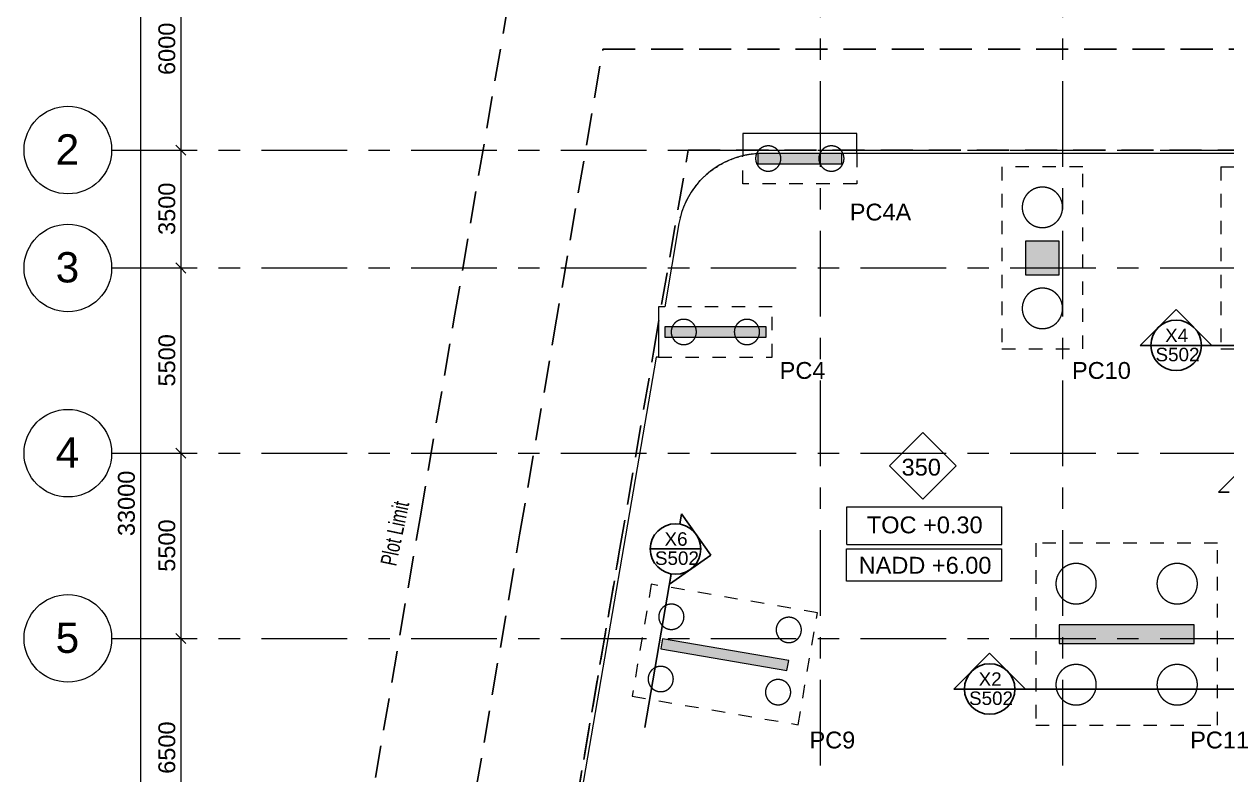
# Model space of a CAD drawing. Header units: millimetres. Extents: x -13051 to 175228, y -26353 to 75386.
# Drawn here: x -7055 to 28646, y 19790 to 42087 of the extents above; entities that cross this region are included whole.
import ezdxf

# ---------------------------------------------------------------- set-up
doc = ezdxf.new("R2010")
doc.units = ezdxf.units.MM
for name, pattern in [('DASH 2mm', [800, 400, -400]), ('Dashed', [3810, 2540, -1270]), ('Grid Line', [4445, 2540, -635, 635, -635]), ('Hidden', [1428.75, 952.5, -476.25])]:
    doc.linetypes.add(name, pattern=pattern)
for name, color, linetype, lineweight in [('A-ANNO-DIMS', 211, 'Continuous', 5), ('A-ANNO-DIMS-200', 211, 'Continuous', 5), ('A-DETL', 90, 'Continuous', 5), ('A-WALL-PATT', 111, 'Continuous', 15), ('G-ANNO-DIMS', 111, 'Continuous', 5), ('G-ANNO-TEXT', 231, 'Continuous', 5), ('I-WALL', 2, 'Continuous', 5), ('S-COLS', 52, 'Continuous', 5), ('S-COLS-HDLN', 52, 'Dashed', 5), ('S-FNDN', 32, 'Continuous', 15), ('S-FNDN-HDLN', 4, 'DASH 2mm', 5), ('S-FNDN-IDEN', 2, 'Continuous', 5), ('S-GRID', 1, 'Continuous', 5), ('S-GRID-IDEN', 1, 'Continuous', 5)]:
    doc.layers.add(name, color=color, linetype=linetype, lineweight=lineweight)
doc.styles.add('Arial', font='arial.ttf', dxfattribs={"height": 900})
doc.styles.add('Arial_1', font='arial.ttf', dxfattribs={"height": 500})
doc.styles.add('Arial_2', font='arial.ttf', dxfattribs={"width": 0.7, "height": 480})
doc.styles.add('Arial_3', font='arial.ttf', dxfattribs={"height": 400})
doc.dimstyles.new('Diagonal_-_2_5mm_Round_5mm_-2_5', dxfattribs={"dimscale": 304.8, "dimtxt": 1.673654, "dimasz": 0.984252, "dimexe": 0.065617, "dimexo": 0.0625, "dimgap": 0.065617, "dimtad": 1, "dimdec": 0, "dimlfac": 304.8, "dimrnd": 5, "dimdsep": 46, "dimtxsty": 'Arial_1', "dimblk1": 'OBLIQUE', "dimblk2": 'OBLIQUE', "dimsah": 1, "dimcen": 0.09, "dimazin": 0, "dimtfac": 1, "dimtdec": 4, "dimtix": 1, "dimtmove": 0, "dimatfit": 3, "dimfxl": 0.005167, "dimfxlon": 1, "dimtvp": 1, "dimtolj": 1, "dimtzin": 0, "dimarcsym": 2})

# ---------------------------------------------------------------- blocks, each defined once
blk = doc.blocks.new('Concrete-Round-Column - P3-D750-L17m-6777132-FOUNDATION LAYOUT PLAN')
at = {"layer": 'S-COLS-HDLN'}
for start, end in [(0, 180), (180, 0)]:
    blk.add_arc((0, 0), 375, start, end, dxfattribs=at)
blk = doc.blocks.new('Concrete-Round-Column - P3-D1200-L17m-6780020-FOUNDATION LAYOUT PLAN')
at = {"layer": 'S-COLS-HDLN'}
for start, end in [(0, 180), (180, 0)]:
    blk.add_arc((0, 0), 600, start, end, dxfattribs=at)
blk = doc.blocks.new('Grid - M_Grid Head - Circle-4284405-FOUNDATION LAYOUT PLAN')
at = {"layer": 'S-GRID-IDEN'}
blk.add_circle((0, 0), 6.5, dxfattribs=at)
blk = doc.blocks.new('DIMBLOCK10-FOUNDATION LAYOUT PLAN')
at = {"layer": 'A-ANNO-DIMS-200', "lineweight": 15}
for p, q in [((-2399, 44344), (-2549, 44494)), ((-2399, 44344), (-2249, 44194)), ((-2399, 38344), (-2549, 38494)), ((-2399, 38344), (-2249, 38194))]:
    blk.add_line(p, q, dxfattribs=at)
at = {"layer": 'A-ANNO-DIMS-200'}
for p, q in [((-2399, 44344), (-2419, 44344)), ((-2399, 44344), (-2399, 38344)), ((-2399, 44344), (-1919, 44344)), ((-2399, 38344), (-2419, 38344)), ((-2399, 38344), (-1919, 38344))]:
    blk.add_line(p, q, dxfattribs=at)
at = {"layer": 'A-ANNO-DIMS-200', "color": 0, "insert": (-3068, 40575), "char_height": 500, "width": 1845.88, "attachment_point": 1, "rotation": 90, "line_spacing_factor": 0.941778, "style": 'Arial_1'}
blk.add_mtext('6000', dxfattribs=at)
blk = doc.blocks.new('_Oblique')
at = {"color": 0, "linetype": 'ByBlock', "lineweight": -2}
blk.add_line((-0.5, -0.5), (0.5, 0.5), dxfattribs=at)
blk = doc.blocks.new('DIMBLOCK11-FOUNDATION LAYOUT PLAN')
at = {"layer": 'A-ANNO-DIMS-200', "lineweight": 15}
for p, q in [((-2399, 38344), (-2549, 38494)), ((-2399, 38344), (-2249, 38194)), ((-2399, 34844), (-2549, 34994)), ((-2399, 34844), (-2249, 34694))]:
    blk.add_line(p, q, dxfattribs=at)
at = {"layer": 'A-ANNO-DIMS-200'}
for p, q in [((-2399, 38344), (-2419, 38344)), ((-2399, 38344), (-2399, 34844)), ((-2399, 38344), (-1919, 38344)), ((-2399, 34844), (-2419, 34844)), ((-2399, 34844), (-1919, 34844))]:
    blk.add_line(p, q, dxfattribs=at)
at = {"layer": 'A-ANNO-DIMS-200', "color": 0, "insert": (-3068, 35825), "char_height": 500, "width": 1845.88, "attachment_point": 1, "rotation": 90, "line_spacing_factor": 0.941778, "style": 'Arial_1'}
blk.add_mtext('3500', dxfattribs=at)
blk = doc.blocks.new('DIMBLOCK12-FOUNDATION LAYOUT PLAN')
at = {"layer": 'A-ANNO-DIMS-200', "lineweight": 15}
for p, q in [((-2399, 34844), (-2549, 34994)), ((-2399, 34844), (-2249, 34694)), ((-2399, 29344), (-2549, 29494)), ((-2399, 29344), (-2249, 29194))]:
    blk.add_line(p, q, dxfattribs=at)
at = {"layer": 'A-ANNO-DIMS-200'}
for p, q in [((-2399, 34844), (-2419, 34844)), ((-2399, 34844), (-2399, 29344)), ((-2399, 34844), (-1919, 34844)), ((-2399, 29344), (-2419, 29344)), ((-2399, 29344), (-1919, 29344))]:
    blk.add_line(p, q, dxfattribs=at)
at = {"layer": 'A-ANNO-DIMS-200', "color": 0, "insert": (-3068, 31325), "char_height": 500, "width": 1845.88, "attachment_point": 1, "rotation": 90, "line_spacing_factor": 0.941778, "style": 'Arial_1'}
blk.add_mtext('5500', dxfattribs=at)
blk = doc.blocks.new('DIMBLOCK13-FOUNDATION LAYOUT PLAN')
at = {"layer": 'A-ANNO-DIMS-200', "lineweight": 15}
for p, q in [((-2399, 29344), (-2549, 29494)), ((-2399, 29344), (-2249, 29194)), ((-2399, 23844), (-2549, 23994)), ((-2399, 23844), (-2249, 23694))]:
    blk.add_line(p, q, dxfattribs=at)
at = {"layer": 'A-ANNO-DIMS-200'}
for p, q in [((-2399, 29344), (-2419, 29344)), ((-2399, 29344), (-2399, 23844)), ((-2399, 29344), (-1919, 29344)), ((-2399, 23844), (-2419, 23844)), ((-2399, 23844), (-1919, 23844))]:
    blk.add_line(p, q, dxfattribs=at)
at = {"layer": 'A-ANNO-DIMS-200', "color": 0, "insert": (-3068, 25825), "char_height": 500, "width": 1845.88, "attachment_point": 1, "rotation": 90, "line_spacing_factor": 0.941778, "style": 'Arial_1'}
blk.add_mtext('5500', dxfattribs=at)
blk = doc.blocks.new('DIMBLOCK14-FOUNDATION LAYOUT PLAN')
at = {"layer": 'A-ANNO-DIMS-200', "lineweight": 15}
for p, q in [((-2399, 23844), (-2549, 23994)), ((-2399, 23844), (-2249, 23694)), ((-2399, 17344), (-2549, 17494)), ((-2399, 17344), (-2249, 17194))]:
    blk.add_line(p, q, dxfattribs=at)
at = {"layer": 'A-ANNO-DIMS-200'}
for p, q in [((-2399, 23844), (-2419, 23844)), ((-2399, 23844), (-2399, 17344)), ((-2399, 23844), (-1919, 23844)), ((-2399, 17344), (-2419, 17344)), ((-2399, 17344), (-1919, 17344))]:
    blk.add_line(p, q, dxfattribs=at)
at = {"layer": 'A-ANNO-DIMS-200', "color": 0, "insert": (-3068, 19825), "char_height": 500, "width": 1845.88, "attachment_point": 1, "rotation": 90, "line_spacing_factor": 0.941778, "style": 'Arial_1'}
blk.add_mtext('6500', dxfattribs=at)
blk = doc.blocks.new('BAI-AN_TAG_MAT_THK - BAI-AN_TAG_MAT_THK-4190347-FOUNDATION LAYOUT PLAN')
at = {"layer": 'S-FNDN-IDEN'}
for p, q in [((-3.14, 0.25), (1.81, 5.2)), ((1.81, 5.2), (6.76, 0.25)), ((-3.14, 0.25), (1.81, -4.7)), ((1.81, -4.7), (6.76, 0.25))]:
    blk.add_line(p, q, dxfattribs=at)
blk = doc.blocks.new('Spot Elevations - Spot Elevation _Str_ Plan_-2609302-FOUNDATION LAYOUT PLAN')
at = {"layer": 'G-ANNO-DIMS'}
for p, q in [((-11.5, 5.8), (11.5, 5.8)), ((-11.5, 0.2), (-11.5, 5.8)), ((11.5, 0.2), (11.5, 5.8)), ((-11.5, 0.2), (11.5, 0.2))]:
    blk.add_line(p, q, dxfattribs=at)
blk = doc.blocks.new('DIMBLOCK34-FOUNDATION LAYOUT PLAN')
at = {"layer": 'A-ANNO-DIMS-200', "lineweight": 15}
for p, q in [((-3599, 44344), (-3749, 44494)), ((-3599, 44344), (-3449, 44194)), ((-3599, 11344), (-3749, 11494)), ((-3599, 11344), (-3449, 11194))]:
    blk.add_line(p, q, dxfattribs=at)
at = {"layer": 'A-ANNO-DIMS-200'}
for p, q in [((-3599, 44344), (-3619, 44344)), ((-3599, 44344), (-3599, 11344)), ((-3599, 44344), (-3119, 44344)), ((-3599, 11344), (-3619, 11344)), ((-3599, 11344), (-3119, 11344))]:
    blk.add_line(p, q, dxfattribs=at)
at = {"layer": 'A-ANNO-DIMS-200', "color": 0, "insert": (-4268, 26883), "char_height": 500, "width": 2307.36, "attachment_point": 1, "rotation": 90, "line_spacing_factor": 0.941778, "style": 'Arial_1'}
blk.add_mtext('33000', dxfattribs=at)

msp = doc.modelspace()

# ---------------------------------------------------------------- hatches: boundary and pattern name
at = {"layer": 'A-WALL-PATT', "lineweight": 5}
for points in [[(16148.5743, 37940.7598), (17219.7573, 37940.7598), (17219.7573, 38240.7598), (14719.7573, 38240.7598), (14719.7573, 37940.7598), (15425.8399, 37940.7598)], [(13257.6368, 32794.1661), (14966.1158, 32794.1661), (14966.1158, 33094.1661), (11966.1158, 33094.1661), (11966.1158, 32794.1661)], [(23669.756, 23694.1661), (27669.756, 23694.1661), (27669.756, 24244.1661), (23669.756, 24244.1661), (23669.756, 23829.0202)], [(15587.9836, 22896.1984), (15638.6182, 23191.8945), (11893.1352, 23833.2657), (11842.5006, 23537.5697), (14703.1055, 23047.7237)]]:
    msp.add_hatch(color=256, dxfattribs=at).paths.add_polyline_path(points)
at = {"layer": 'S-COLS'}
msp.add_hatch(color=256, dxfattribs=at).paths.add_polyline_path([(22669.756, 34644.1759), (23669.756, 34644.1759), (23669.756, 35644.1759), (22669.756, 35644.1759)])

# ---------------------------------------------------------------- linework, layer by layer
at = {"layer": 'A-DETL', "color": 10, "linetype": 'Hidden', "lineweight": 25}
for p, q in [((5714.0186, 33360.9321), (7595.9399, 44343.8523)), ((4697.7249, 27425.632), (5714.0186, 33360.9321)), ((0, 0), (4697.7249, 27425.632))]:
    msp.add_line(p, q, dxfattribs=at)
at = {"layer": 'A-DETL', "color": 6, "linetype": 'Hidden', "lineweight": 25}
for p, q in [((8670.9837, 32854.6148), (10125.5951, 41343.7477)), ((10125.5951, 41343.7477), (94004.5138, 41343.7477)), ((7654.6601, 26919.1398), (8670.9837, 32854.6148)), ((3463.4448, 2450.5449), (7654.6601, 26919.1398))]:
    msp.add_line(p, q, dxfattribs=at)
at = {"layer": 'A-DETL', "color": 5, "linetype": 'Hidden', "lineweight": 25}
for p, q in [((11627.9488, 32348.2975), (12655.2502, 38343.6432)), ((12655.2502, 38343.6432), (91631.4889, 38343.6432)), ((10611.5953, 26412.6476), (11627.9488, 32348.2975)), ((6420.4993, 1944.1371), (10611.5953, 26412.6476))]:
    msp.add_line(p, q, dxfattribs=at)
at = {"layer": 'A-DETL', "color": 30, "linetype": 'Hidden', "lineweight": 25}
for p, q in [((11627.9488, 32348.2975), (12655.2502, 38343.6432)), ((12655.2502, 38343.6432), (91631.4889, 38343.6432)), ((10611.5953, 26412.6476), (11627.9488, 32348.2975)), ((6926.8896, 4901.0897), (10611.5953, 26412.6476))]:
    msp.add_line(p, q, dxfattribs=at)
at = {"layer": 'A-DETL', "lineweight": 25}
for p, q in [((26075.4593, 32547.0685), (27137.9589, 33609.5688)), ((27137.9589, 33609.5688), (28200.4593, 32547.0692)), ((26387.9593, 32547.0685), (26075.4593, 32547.0685)), ((27887.9593, 32547.0685), (26387.9593, 32547.0685)), ((28200.4593, 32547.0692), (27887.9593, 32547.0692)), ((27887.9593, 32547.0691), (34628.2097, 32547.0691)), ((28398.2793, 28187.8351), (29460.7789, 29250.3354)), ((28710.7793, 28187.8351), (28398.2793, 28187.8351)), ((12407.6543, 27239.7441), (12460.4003, 27547.7605)), ((12460.4003, 27547.7605), (13328.3197, 26321.1684)), ((13031.0639, 26500.5045), (11531.0639, 26500.5045)), ((13328.3197, 26321.1684), (12101.7276, 25453.2489)), ((12154.4736, 25761.2653), (11373.3424, 21199.7551)), ((12101.7276, 25453.2489), (12154.4736, 25761.2653)), ((20541.2814, 22340.962), (21603.7809, 23403.4623)), ((21603.7809, 23403.4623), (22666.2813, 22340.9627)), ((20853.7813, 22340.962), (20541.2814, 22340.962)), ((22353.7813, 22340.962), (20853.7813, 22340.962)), ((22666.2813, 22340.9627), (22353.7813, 22340.9627)), ((22353.7813, 22340.9626), (29094.0318, 22340.9626))]:
    msp.add_line(p, q, dxfattribs=at)
at = {"layer": 'A-DETL'}
for p, q in [((17357.1061, 26503.08), (21957.1061, 26503.08)), ((17357.1061, 25543.08), (17357.1061, 26503.08)), ((21957.1061, 26503.08), (21957.1061, 25543.08)), ((21957.1061, 25543.08), (17357.1061, 25543.08))]:
    msp.add_line(p, q, dxfattribs=at)
at = {"layer": 'A-DETL', "lineweight": 25}
for centre in [(27137.9593, 32547.0688), (12281.0639, 26500.5047), (21603.7813, 22340.9623)]:
    msp.add_circle(centre, 750, dxfattribs=at)
at = {"layer": 'I-WALL', "lineweight": 15}
for p, q in [((17219.7573, 38240.7598), (14719.7573, 38240.7598)), ((14719.7573, 38240.7598), (14719.7573, 37940.7598)), ((17219.7573, 37940.7598), (17219.7573, 38240.7598)), ((14719.7573, 37940.7598), (17219.7573, 37940.7598)), ((14966.1158, 33094.1661), (11966.1158, 33094.1661)), ((11966.1158, 33094.1661), (11966.1158, 32794.1661)), ((14966.1158, 32794.1661), (14966.1158, 33094.1661)), ((11966.1158, 32794.1661), (14966.1158, 32794.1661)), ((27669.756, 24244.1661), (23669.756, 24244.1661)), ((23669.756, 24244.1661), (23669.756, 23694.1661)), ((27669.756, 23694.1661), (27669.756, 24244.1661)), ((11893.1352, 23833.2657), (11842.5006, 23537.5697)), ((15638.6182, 23191.8945), (11893.1352, 23833.2657)), ((23669.756, 23694.1661), (27669.756, 23694.1661)), ((11842.5006, 23537.5697), (15587.9836, 22896.1984)), ((15587.9836, 22896.1984), (15638.6182, 23191.8945))]:
    msp.add_line(p, q, dxfattribs=at)
at = {"layer": 'S-COLS', "lineweight": 15}
for p, q in [((23669.756, 35644.1759), (22669.756, 35644.1759)), ((22669.756, 35644.1759), (22669.756, 34644.1759)), ((23669.756, 34644.1759), (23669.756, 35644.1759)), ((22669.756, 34644.1759), (23669.756, 34644.1759))]:
    msp.add_line(p, q, dxfattribs=at)
at = {"layer": 'S-COLS-HDLN'}
for start, end in [(156.98845754, 180), (158.86704102, 161.57855847), (23.01154246, 156.98845754), (148.80428972, 153.07310996), (139.00815277, 143.1909754), (129.2133574, 133.26598157), (119.4197534, 123.26111219), (109.62718933, 113.08061484), (100, 102.37316055), (77.62611138, 80), (66.91932041, 70.37298066), (56.73906376, 60.58046912), (46.73435885, 50.78693787), (36.8094708, 40.99223786), (26.92613615, 31.19632208), (0, 23.01154246), (18.42144153, 21.13295898), (180, 360), (168.3415809, 170.89209524), (9.10790476, 11.6584191)]:
    msp.add_arc((16907.2538, 38094.1661), 375, start, end, dxfattribs=at)
at = {"layer": 'S-FNDN'}
for p, q in [((17657.2573, 38840.7598), (14282.2573, 38840.7598)), ((14282.2573, 38840.7598), (14282.2573, 38175.4635)), ((17657.2573, 38240.1837), (17657.2573, 38840.7598)), ((17657.2573, 38240.7598), (17219.7573, 38240.7598)), ((33019.756, 38240.1837), (17657.2573, 38240.1837)), ((14252.8313, 38168.4443), (14282.2571, 38175.4626)), ((12383.3133, 36162.2768), (11960.535, 33694.1661)), ((12418.2821, 36331.1777), (12426.289, 36363.1659)), ((11960.535, 33694.1661), (11775.6433, 33694.1661)), ((11775.6433, 33694.1661), (11775.6433, 32194.1661)), ((11703.5904, 32194.1661), (7622.5493, 8369.7166)), ((11775.6433, 32194.1661), (11703.5904, 32194.1661))]:
    msp.add_line(p, q, dxfattribs=at)
at = {"layer": 'S-FNDN', "flags": 128}
for points in [[(14719.7214, 38236.9196), (14551.6331, 38222.6237), (14384.8629, 38197.0187), (14220.1998, 38160.2232), (14058.3937, 38112.4047), (13900.1816, 38053.7813), (13746.2841, 37984.6197), (13597.4022, 37905.2351), (13454.2138, 37815.989), (13317.3713, 37717.288), (13187.4978, 37609.5814), (13065.1849, 37493.3599), (12950.9897, 37369.1528), (12845.4324, 37237.5257), (12748.9938, 37099.0782), (12662.1132, 36954.4408), (12585.1863, 36804.2722), (12518.5636, 36649.2564), (12462.5486, 36490.0994), (12417.3967, 36327.5263), (12383.3133, 36162.2768)], [(13474.1064, 37829.2026), (13491.8943, 37840.7888), (13539.8875, 37870.9924)], [(13619.8392, 37918.035), (13639.9607, 37929.2553), (13688.6538, 37955.4148)], [(13771.2973, 37996.719), (13793.7746, 38007.3019), (13842.788, 38029.442)], [(13927.7757, 38064.8873), (13952.6038, 38074.557), (14001.5746, 38092.7432)], [(14088.5454, 38122.2213), (14115.6923, 38130.7004), (14164.2404, 38145.0242)], [(13077.8923, 37506.1848), (13089.0711, 37517.3157), (13132.5418, 37559.2979)], [(13202.5008, 37622.7962), (13215.7923, 37634.3276), (13261.1877, 37672.5014)], [(13334.7775, 37730.6364), (13350.2801, 37742.3233), (13397.1787, 37776.5496)], [(12755.681, 37109.3494), (12761.3366, 37117.951), (12796.3708, 37169.5817)], [(12853.9612, 37248.8617), (12861.3011, 37258.5114), (12899.6071, 37307.3489)], [(12961.5319, 37381.346), (12970.7195, 37391.8445), (13011.8317, 37437.4163)], [(12588.7762, 36811.8711), (12591.6254, 36817.8556), (12618.5812, 36872.5521)], [(12667.1487, 36963.4592), (12671.3018, 36970.8323), (12702.5704, 37024.5517)], [(12463.9209, 36494.4495), (12464.8138, 36497.2652), (12480.8443, 36545.9753)], [(12520.9284, 36655.2914), (12522.6867, 36659.749), (12544.6658, 36713.4787)]]:
    msp.add_lwpolyline(points, dxfattribs=at)
at = {"layer": 'S-FNDN'}
for start, end in [(97.84761786, 100.19492241), (93.19753342, 96.54911402), (101.67700459, 103.0655917)]:
    msp.add_arc((14847.4232, 35740.1837), 2500, start, end, dxfattribs=at)
at = {"layer": 'S-FNDN-HDLN'}
for p, q in [((17657.2573, 38240.1837), (17657.2573, 37340.7598)), ((14282.2573, 37340.7598), (14282.2573, 38175.4635)), ((24369.756, 37844.1661), (21969.756, 37844.1661)), ((21969.756, 37844.1661), (21969.756, 32444.1661)), ((24369.756, 32444.1661), (24369.756, 37844.1661)), ((28469.756, 37844.1661), (28469.756, 32444.1661)), ((28469.756, 37844.1661), (33869.756, 37844.1661)), ((17657.2573, 37340.7598), (14282.2573, 37340.7598)), ((15150.6433, 33694.1661), (11960.535, 33694.1661)), ((15150.6433, 32194.1661), (15150.6433, 33694.1661)), ((11775.6433, 32194.1661), (15150.6433, 32194.1661)), ((21969.756, 32444.1661), (24369.756, 32444.1661)), ((28469.756, 32444.1661), (31069.7064, 32444.1661)), ((28369.756, 26669.1661), (22969.756, 26669.1661)), ((22969.756, 26669.1661), (22969.756, 21269.1661)), ((28369.756, 21269.1661), (28369.756, 26669.1661)), ((11561.7662, 25453.0187), (10992.1272, 22126.4384)), ((16490.0285, 24609.081), (11561.7662, 25453.0187)), ((15920.3895, 21282.5007), (16490.0285, 24609.081)), ((10992.1272, 22126.4384), (15920.3895, 21282.5007)), ((22969.756, 21269.1661), (28369.756, 21269.1661))]:
    msp.add_line(p, q, dxfattribs=at)
for start, end in [(100.2441652, 101.5702317), (96.59069819, 97.66968689)]:
    msp.add_arc((14847.4232, 35740.1837), 2500, start, end, dxfattribs=at)
at = {"layer": 'S-GRID', "linetype": 'Grid Line'}
for p, q in [((16569.756, 49281.3629), (16569.756, 351.3451)), ((23769.756, 49281.3629), (23769.756, -905.3457)), ((-4454.5069, 38344.1661), (101637.4297, 38344.1661)), ((-4454.5069, 34844.1661), (101637.4297, 34844.1661)), ((-4454.5069, 29344.1661), (101637.4297, 29344.1661)), ((-4454.5069, 23844.1661), (101637.4297, 23844.1661))]:
    msp.add_line(p, q, dxfattribs=at)

# ---------------------------------------------------------------- block references
at = {"layer": 'G-ANNO-DIMS', "xscale": 199.9999999999999, "yscale": 199.9999999999999, "zscale": 199.9999999999999}
msp.add_blockref('Spot Elevations - Spot Elevation _Str_ Plan_-2609302-FOUNDATION LAYOUT PLAN', (19668.1375, 26592.9244), dxfattribs=at)
at = {"layer": 'S-COLS-HDLN'}
for name, p in [('Concrete-Round-Column - P3-D750-L17m-6777132-FOUNDATION LAYOUT PLAN', (15032.2538, 38094.1661)), ('Concrete-Round-Column - P3-D1200-L17m-6780020-FOUNDATION LAYOUT PLAN', (23169.756, 36644.1759)), ('Concrete-Round-Column - P3-D1200-L17m-6780020-FOUNDATION LAYOUT PLAN', (23169.756, 33644.1759)), ('Concrete-Round-Column - P3-D750-L17m-6777132-FOUNDATION LAYOUT PLAN', (12525.6398, 32944.1661)), ('Concrete-Round-Column - P3-D750-L17m-6777132-FOUNDATION LAYOUT PLAN', (14400.6398, 32944.1661)), ('Concrete-Round-Column - P3-D1200-L17m-6780020-FOUNDATION LAYOUT PLAN', (24169.756, 25469.1661)), ('Concrete-Round-Column - P3-D1200-L17m-6780020-FOUNDATION LAYOUT PLAN', (27169.756, 25469.1661)), ('Concrete-Round-Column - P3-D1200-L17m-6780020-FOUNDATION LAYOUT PLAN', (24169.756, 22469.1661)), ('Concrete-Round-Column - P3-D1200-L17m-6780020-FOUNDATION LAYOUT PLAN', (27169.756, 22469.1661))]:
    msp.add_blockref(name, p, dxfattribs=at)
for p, rotation in [((12157.202, 24486.6438), 350.2829955198977), ((15641.419, 24096.9716), 350.2829955198984), ((11840.736, 22638.5436), 350.2829955198977), ((15324.9529, 22248.8715), 350.2829955198985)]:
    msp.add_blockref('Concrete-Round-Column - P3-D750-L17m-6777132-FOUNDATION LAYOUT PLAN', p, dxfattribs=dict(at, rotation=rotation))
at = {"layer": 'S-FNDN-IDEN', "xscale": 199.9999999999999, "yscale": 199.9999999999999, "zscale": 199.9999999999999}
msp.add_blockref('BAI-AN_TAG_MAT_THK - BAI-AN_TAG_MAT_THK-4190347-FOUNDATION LAYOUT PLAN', (19258.6963, 28920.4772), dxfattribs=at)
at = {"layer": 'S-GRID-IDEN', "xscale": 199.9999999999999, "yscale": 199.9999999999999, "zscale": 199.9999999999999, "rotation": 269.9999999999996}
for p in [(-5754.5069, 38344.1661), (-5754.5069, 34844.1661), (-5754.5069, 29344.1661), (-5754.5069, 23844.1661)]:
    msp.add_blockref('Grid - M_Grid Head - Circle-4284405-FOUNDATION LAYOUT PLAN', p, dxfattribs=at)

# ---------------------------------------------------------------- texts
at = {"layer": 'G-ANNO-DIMS', "insert": (17959.217, 27465.5837), "char_height": 500, "width": 4101.409205, "attachment_point": 1, "line_spacing_factor": 0.941778, "style": 'Arial_1'}
msp.add_mtext('TOC +0.30', dxfattribs=at)
at = {"layer": 'G-ANNO-TEXT', "color": 7, "char_height": 400, "attachment_point": 1, "style": 'Arial_3'}
for s, insert, width in [('X4', (26811.2676, 33042.7487), 849.78875), ('S502', (26526.4286, 32474.3691), 1619.40875), ('X6', (11954.3722, 26996.1846), 849.78875), ('S502', (11669.5332, 26427.805), 1619.40875), ('X2', (21277.0896, 22836.6422), 849.78875), ('S502', (20992.2506, 22268.2626), 1619.40875)]:
    msp.add_mtext(s, dxfattribs=dict(at, insert=insert, width=width))
at = {"layer": 'G-ANNO-TEXT', "color": 7, "insert": (3515.3071, 26067.6775), "char_height": 480, "width": 2334.514, "attachment_point": 1, "rotation": 78.1560624, "style": 'Arial_2'}
msp.add_mtext('Plot Limit', dxfattribs=at)
at = {"layer": 'G-ANNO-TEXT', "color": 7, "lineweight": 13, "insert": (17716.504, 26267.1422), "char_height": 500, "width": 4762.02375, "attachment_point": 1, "style": 'Arial_1'}
msp.add_mtext('NADD +6.00', dxfattribs=at)
at = {"layer": 'S-FNDN-IDEN', "char_height": 500, "attachment_point": 1, "style": 'Arial_1'}
for s, insert, width in [('PC4A', (17452.219, 36754.5758), 2196.62375), ('PC4', (15371.3259, 32051.9057), 1635.4425), ('PC10', (24047.7622, 32051.9057), 2100.42125), ('350', (18991.0786, 29179.6589), 1394.93625), ('PC9', (16256.6823, 21077.7453), 1635.4425), ('PC11', (27554.4423, 21077.6445), 2100.42125)]:
    msp.add_mtext(s, dxfattribs=dict(at, insert=insert, width=width))

# ---------------------------------------------------------------- dimensions: what is measured, and where the dimension line sits
at = {"layer": 'A-ANNO-DIMS'}
for base, p1, p2, override, picture, middle in [((-3598.933, 11344.1661), (-3118.933, 44344.1661), (-3118.933, 11344.1661), {"dimpost": '<>', "dimfxl": 33000}, 'DIMBLOCK34-FOUNDATION LAYOUT PLAN', (-3874.2195, 27844.1661)), ((-2398.933, 38344.1661), (-1918.933, 44344.1661), (-1918.933, 38344.1661), {"dimpost": '<>', "dimfxl": 6000}, 'DIMBLOCK10-FOUNDATION LAYOUT PLAN', (-2674.2195, 41344.1661)), ((-2398.933, 34844.1661), (-1918.933, 38344.1661), (-1918.933, 34844.1661), {"dimpost": '<>', "dimfxl": 3500}, 'DIMBLOCK11-FOUNDATION LAYOUT PLAN', (-2674.2195, 36594.1661)), ((-2398.933, 29344.1661), (-1918.933, 34844.1661), (-1918.933, 29344.1661), {"dimpost": '<>', "dimfxl": 5500}, 'DIMBLOCK12-FOUNDATION LAYOUT PLAN', (-2674.2195, 32094.1661)), ((-2398.933, 23844.1661), (-1918.933, 29344.1661), (-1918.933, 23844.1661), {"dimpost": '<>', "dimfxl": 5500}, 'DIMBLOCK13-FOUNDATION LAYOUT PLAN', (-2674.2195, 26594.1661)), ((-2398.933, 17344.1661), (-1918.933, 23844.1661), (-1918.933, 17344.1661), {"dimpost": '<>', "dimfxl": 6500}, 'DIMBLOCK14-FOUNDATION LAYOUT PLAN', (-2674.2195, 20594.1661))]:
    dim = msp.add_linear_dim(base=base, p1=p1, p2=p2, angle=90, dimstyle='Diagonal_-_2_5mm_Round_5mm_-2_5', override=override, dxfattribs=at)
    dim.commit()
    dim.dimension.update_dxf_attribs({"geometry": picture, "text_midpoint": middle})

# ---------------------------------------------------------------- next in the draw order: texts
at = {"layer": 'S-GRID-IDEN', "char_height": 900, "width": 849.78875, "attachment_point": 1, "style": 'Arial', "bg_fill": 3, "box_fill_scale": 1.25, "bg_fill_color": 256, "bg_fill_true_color": 13158600, "bg_fill_transparency": 0}
for s, insert in [('2', (-6116.666, 38814.7019)), ('3', (-6116.666, 35314.7019)), ('4', (-6116.666, 29814.7019)), ('5', (-6116.666, 24314.7019))]:
    msp.add_mtext(s, dxfattribs=dict(at, insert=insert))

doc.saveas('drawing.dxf')
